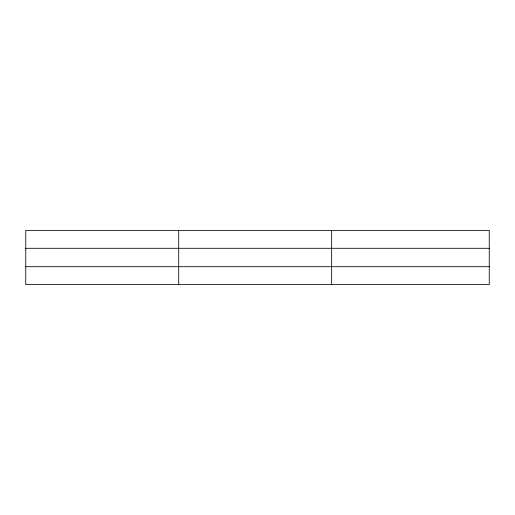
<?xml version="1.0" encoding="UTF-8"?>
<svg xmlns="http://www.w3.org/2000/svg" width="515" height="515" viewBox="0 0 515 515"><rect width="100%" height="100%" fill="white"/><g stroke="black" fill="none" stroke-linecap="round" stroke-linejoin="round"><path stroke-width="0.77" d="M178.705 284.563L178.705 230.437M331.66 284.563L331.66 230.437M489.25 266.699L489.25 284.563L25.75 284.563L25.75 230.437L489.25 230.437L489.25 266.699L25.75 266.699M25.75 248.301L489.25 248.301"/></g></svg>
